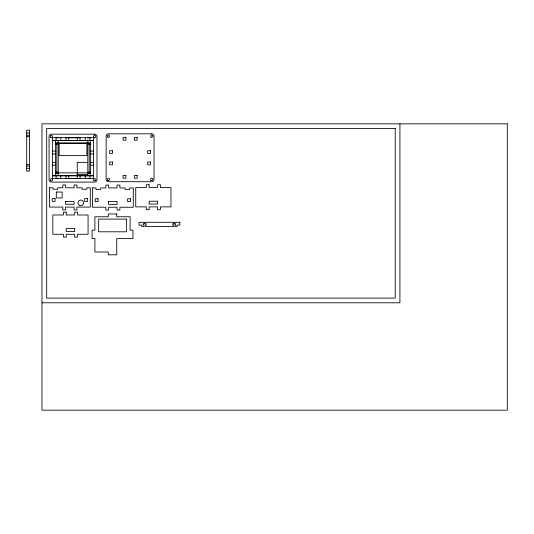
<?xml version="1.0" encoding="UTF-8"?>
<svg xmlns="http://www.w3.org/2000/svg" width="534" height="534" viewBox="0 0 534 534"><rect width="100%" height="100%" fill="white"/><g stroke="black" fill="none" stroke-linecap="round" stroke-linejoin="round"><path stroke-width="0.8" d="M56.11 178.556L56.11 175.739M56.11 140.509L56.11 137.685M60.809 178.556L60.809 175.739M60.809 140.509L60.809 137.692M65.976 175.746L65.976 178.563L80.067 178.563L80.067 175.759M65.976 140.515L65.976 137.699L80.067 137.699L80.067 140.529M68.793 178.563L68.793 175.746M68.793 140.515L68.793 137.699M77.25 178.57L77.25 162.369L87.483 162.369M77.25 140.522L77.25 137.705M85.233 140.529L85.233 137.712M85.233 178.576L85.233 175.759M89.932 178.583L89.932 175.766M89.932 140.535L89.932 137.719M26.7 133.046L29.517 133.046M26.7 135.242L29.517 135.242M26.7 136.651L29.517 136.651M55.416 137.685L58.233 137.685M87.816 137.719L90.633 137.719M55.416 142.705L58.233 142.705L55.416 144.113L58.233 144.113M87.816 142.732L90.633 142.732L87.816 144.14L90.633 144.14M52.586 151.082L55.402 151.082M90.633 151.082L93.45 151.082M52.586 153.905L55.402 153.905M90.633 153.905L93.45 153.905M52.586 162.356L55.402 162.356M90.633 162.356L93.45 162.356M26.7 164.666L29.517 164.666M52.586 165.173L55.402 165.173M90.633 165.173L93.45 165.173M26.7 166.081L29.517 166.081M26.7 168.277L29.517 168.277M55.416 172.128L58.233 172.128L55.416 173.537L58.233 173.537M87.816 172.162L90.633 172.162L87.816 173.57L90.633 173.57M77.13 174.571L87.816 174.571M55.416 178.556L58.233 178.556M87.816 178.583L90.633 178.583M41.979 302.791L399.919 302.791L399.919 123.828M90.633 140.515L90.633 175.766M87.816 139.828L87.816 175.766M58.233 140.509L58.233 175.733M55.416 140.509L55.402 175.746M49.435 187.774L49.415 207.079L62.805 207.085L62.805 209.909L65.622 209.909L65.622 207.092L74.079 207.099L74.079 209.915L76.896 209.922L76.896 207.099L90.286 207.112L90.299 187.808L86.775 187.801L86.775 189.256L82.082 189.256L82.082 187.801L76.916 187.794L76.916 184.978L74.099 184.971L74.093 187.794L65.642 187.788L65.642 184.964L62.825 184.964L62.818 187.781L57.652 187.781L57.652 189.236L52.959 189.23L52.959 187.774L49.435 187.774M52.586 175.733L52.586 178.55L93.45 178.59L93.457 175.766L52.586 175.733L52.586 140.515L52.586 137.685L93.457 137.719L93.45 175.746L52.586 175.746M56.304 192.053L56.297 197.92L62.164 197.927L62.171 192.06L56.304 192.053M65.629 201.452L65.629 204.275L74.079 204.282L74.086 201.458L65.629 201.452M92.415 187.908L92.402 207.212L105.785 207.225L105.785 210.042L108.602 210.042L108.602 207.225L117.059 207.232L117.059 210.049L119.876 210.056L119.876 207.239L133.266 207.245L133.28 187.941L129.762 187.941L129.755 189.396L125.063 189.39L125.063 187.935L119.896 187.928L119.896 185.111L117.079 185.111L117.079 187.928L108.622 187.921L108.622 185.104L105.805 185.098L105.805 187.915L100.639 187.915L100.632 189.37L95.94 189.363L95.94 187.908L92.415 187.908M108.609 201.592L108.609 204.409L117.066 204.415L117.066 201.598L108.609 201.592M507.3 123.828L41.979 123.828L41.979 410.172L507.3 410.172L507.3 123.828M395.22 128.52L46.678 128.52L46.678 298.099L395.22 298.099L395.22 128.52M29.517 130.223L26.7 130.223L26.7 171.094L29.517 171.094L29.517 130.223M151.703 133.807L108.482 133.807A2.35 2.35 0 0 0 106.132 136.157L106.132 179.371A2.35 2.35 0 0 0 108.482 181.72L151.703 181.72A2.35 2.35 0 0 0 154.046 179.371L154.046 136.157A2.35 2.35 0 0 0 151.703 133.807M94.625 134.174L51.411 134.174A2.35 2.35 0 0 0 49.061 136.524L49.061 179.738A2.35 2.35 0 0 0 51.411 182.087L94.625 182.087A2.35 2.35 0 0 0 96.974 179.738L96.974 136.524A2.35 2.35 0 0 0 94.625 134.174M125.864 137.331L123.047 137.331L123.047 140.148L125.864 140.148L125.864 137.331M137.138 137.331L134.321 137.331L134.321 140.148L137.138 140.148L137.138 137.331M93.45 140.515L52.586 140.515L93.45 140.535M86.875 142.872L59.161 142.872L59.161 155.554L86.875 155.554L86.875 142.872M89.225 143.406L56.824 143.406L56.824 172.862L89.225 172.862L89.225 143.406M112.474 150.721L109.657 150.721L109.657 153.538L112.474 153.538L112.474 150.721M150.528 150.721L147.704 150.721L147.704 153.538L150.528 153.538L150.528 150.721M112.474 161.996L109.657 161.996L109.657 164.812L112.474 164.812L112.474 161.996M150.528 161.996L147.704 161.996L147.704 164.812L150.528 164.812L150.528 161.996M125.864 175.379L123.047 175.379L123.047 178.196L125.864 178.196L125.864 175.379M137.138 175.379L134.321 175.379L134.321 178.196L137.138 178.196L137.138 175.379M149.126 184.737L146.303 184.737L146.303 187.561L135.736 187.561L135.736 206.865L146.303 206.865L146.303 209.682L149.126 209.682L149.126 206.865L157.577 206.865L157.577 209.682L160.4 209.682L160.4 206.865L170.967 206.865L170.967 187.561L160.4 187.561L160.4 184.737L157.577 184.737L157.577 187.561L149.126 187.561L149.126 184.737M55.069 198.621L52.252 198.621L52.252 201.445L55.069 201.445L55.069 198.621M87.469 198.655L84.652 198.655L84.652 201.472L87.469 201.472L87.469 198.655M98.042 198.761L95.226 198.761L95.226 201.578L98.042 201.578L98.042 198.761M130.45 198.768L127.633 198.768L127.633 201.592L130.45 201.592L130.45 198.768M157.577 201.225L149.126 201.225L149.126 204.048L157.577 204.048L157.577 201.225M66.229 212.172L63.413 212.172L63.413 214.988L52.839 214.988L52.839 234.299L63.413 234.299L63.413 237.116L66.229 237.116L66.229 234.299L74.687 234.299L74.687 237.116L77.503 237.116L77.503 234.299L88.07 234.299L88.07 214.988L77.503 214.988L77.503 212.172L74.687 212.172L74.687 214.988L66.229 214.988L66.229 212.172M116.739 213.94L108.289 213.94L108.289 216.764L94.898 216.764L94.898 230.147L92.082 230.147L92.082 238.605L94.898 238.605L94.898 251.995L108.289 251.995L108.289 254.811L116.739 254.811L116.739 238.605L132.946 238.605L132.946 230.147L130.129 230.147L130.129 216.764L116.739 216.764L116.739 213.94M126.371 219.107L98.657 219.107L98.657 231.796L126.371 231.796L126.371 219.107M179.871 222.304L139.007 222.304L139.007 225.121L141.824 225.121L141.824 226.529L144.02 226.529L144.02 224.981L143.232 224.981L143.232 223.859L144.02 223.859L144.02 223.245L145.428 223.245L145.428 223.859L146.216 223.859L146.216 224.981L145.428 224.981L145.428 226.529L173.45 226.529L173.45 224.981L172.662 224.981L172.662 223.859L173.45 223.859L173.45 223.245L174.858 223.245L174.858 223.859L175.646 223.859L175.646 224.981L174.858 224.981L174.858 226.529L177.054 226.529L177.054 225.121L179.871 225.121L179.871 222.304M74.687 228.659L66.229 228.659L66.229 231.476L74.687 231.476L74.687 228.659M79.366 205.316A2.817 2.817 0 0 0 83.598 202.88A2.817 2.817 0 0 0 79.372 200.437A2.817 2.817 0 0 0 79.366 205.316M107.828 137.131A1.175 1.175 0 0 0 109.657 136.243A1.175 1.175 0 0 0 107.968 135.102A1.175 1.175 0 0 0 107.828 137.131M107.895 180.392A1.175 1.175 0 0 0 109.657 179.371A1.175 1.175 0 0 0 107.895 178.356A1.175 1.175 0 0 0 107.895 180.392M151.115 180.392A1.175 1.175 0 0 0 152.871 179.371A1.175 1.175 0 0 0 151.115 178.356A1.175 1.175 0 0 0 151.115 180.392M151.115 137.171A1.175 1.175 0 0 0 152.871 136.157A1.175 1.175 0 0 0 151.115 135.142A1.175 1.175 0 0 0 151.115 137.171M94.037 137.538A1.175 1.175 0 0 0 95.8 136.524A1.175 1.175 0 0 0 94.037 135.502A1.175 1.175 0 0 0 94.037 137.538M94.037 180.752A1.175 1.175 0 0 0 95.8 179.738A1.175 1.175 0 0 0 94.037 178.723A1.175 1.175 0 0 0 94.037 180.752M50.823 180.752A1.175 1.175 0 0 0 52.586 179.738A1.175 1.175 0 0 0 50.823 178.723A1.175 1.175 0 0 0 50.823 180.752M50.823 137.538A1.175 1.175 0 0 0 52.586 136.524A1.175 1.175 0 0 0 50.823 135.502A1.175 1.175 0 0 0 50.823 137.538"/></g></svg>
